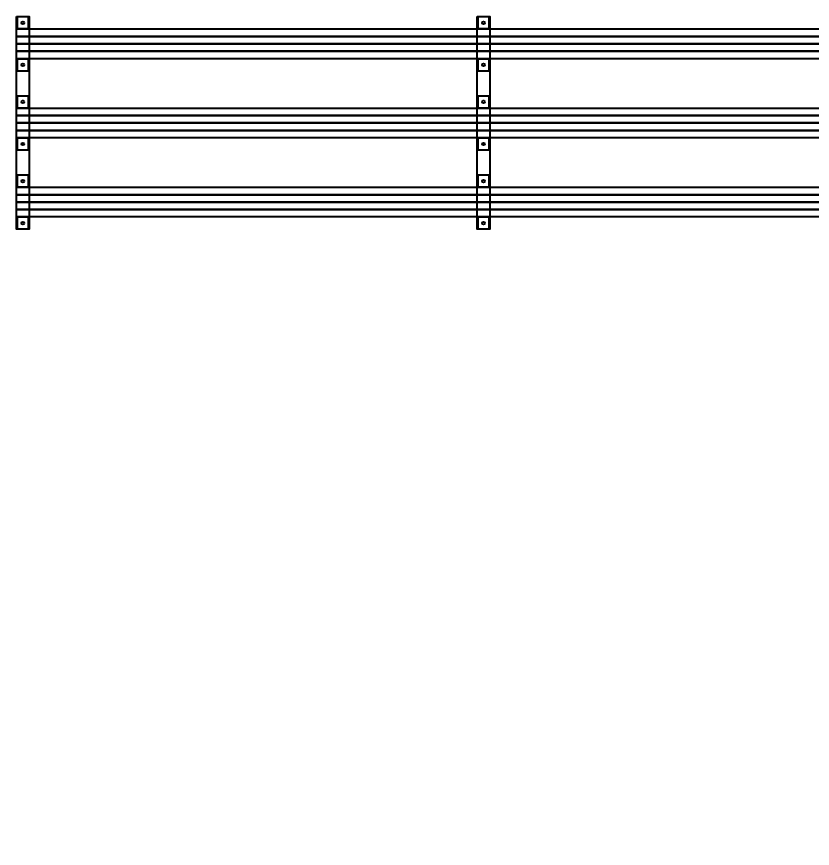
# Model space of a CAD drawing. Header units: millimetres. Extents: x -5533 to 28368, y -10878 to 14029.
# Drawn here: x 0 to 1930, y 11988 to 14006 of the extents above; entities that cross this region are included whole.
import ezdxf

# ---------------------------------------------------------------- set-up
doc = ezdxf.new("R2010")
doc.units = ezdxf.units.MM

# ---------------------------------------------------------------- blocks, each defined once
blk = doc.blocks.new('3030直角L型直接')
blk.add_lwpolyline([(0, 30), (26, 30), (26, 0), (0, 0)], close=True)
blk.add_circle((13, 15), 3.15)

msp = doc.modelspace()

# ---------------------------------------------------------------- linework, layer by layer
for points in [[(0, 14006), (30, 14006), (30, 13490), (0, 13490)], [(1117.6, 14006), (1147.6, 14006), (1147.6, 13490), (1117.6, 13490)], [(0, 13976), (14000, 13976), (14000, 13958), (0, 13958)], [(0, 13958), (14000, 13958), (14000, 13940), (0, 13940)], [(0, 13940), (14000, 13940), (14000, 13922), (0, 13922)], [(0, 13922), (14000, 13922), (14000, 13904), (0, 13904)], [(0, 13784), (14000, 13784), (14000, 13766), (0, 13766)], [(0, 13766), (14000, 13766), (14000, 13748), (0, 13748)], [(0, 13748), (14000, 13748), (14000, 13730), (0, 13730)], [(0, 13748), (14000, 13748), (14000, 13730), (0, 13730)], [(0, 13730), (14000, 13730), (14000, 13712), (0, 13712)], [(0, 13730), (14000, 13730), (14000, 13712), (0, 13712)], [(0, 13592), (14000, 13592), (14000, 13574), (0, 13574)], [(0, 13574), (14000, 13574), (14000, 13556), (0, 13556)], [(0, 13556), (14000, 13556), (14000, 13538), (0, 13538)], [(0, 13538), (14000, 13538), (14000, 13520), (0, 13520)]]:
    msp.add_lwpolyline(points, close=True)

# ---------------------------------------------------------------- block references
for p in [(2, 13976), (1119.6, 13976), (2, 13874), (1119.6, 13874), (2, 13784), (1119.6, 13784), (2, 13682), (1119.6, 13682), (2, 13592), (1119.6, 13592), (2, 13490), (1119.6, 13490)]:
    msp.add_blockref('3030直角L型直接', p)

doc.saveas('drawing.dxf')
